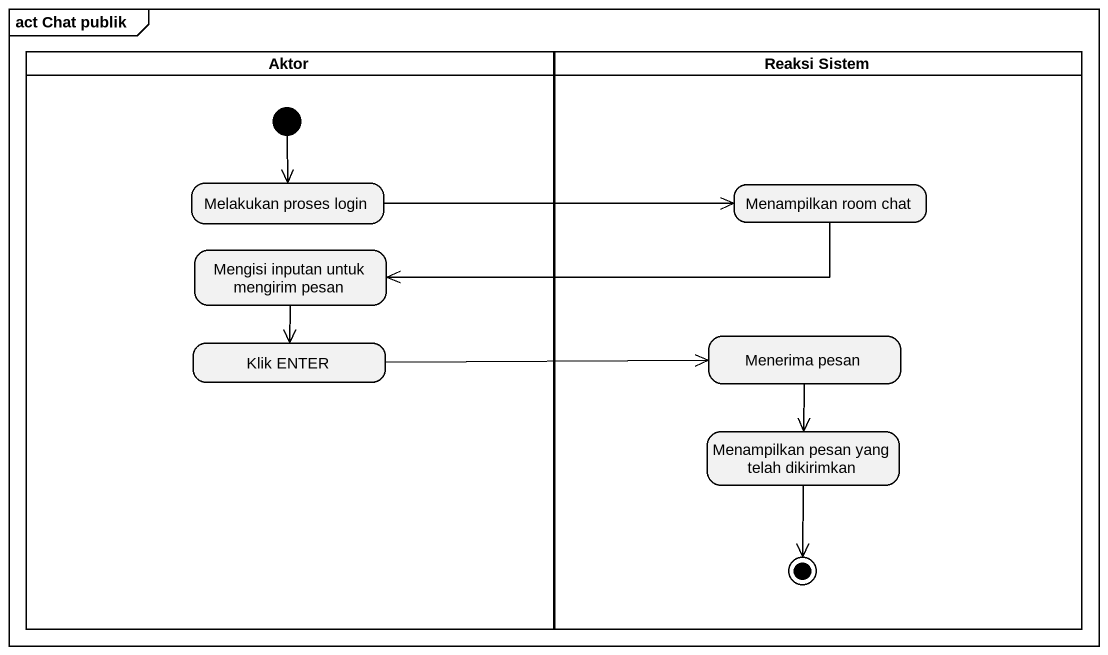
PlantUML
@startuml
mainframe act Chat publik
hide empty description
state Aktor <<partition>> {
  state "Melakukan proses login" as Melakukan_proses_login
  state "Mengisi inputan untuk mengirim pesan" as Mengisi_inputan_untuk
  state "Klik ENTER" as Klik_ENTER
  [*] --> Melakukan_proses_login
}
state "Reaksi Sistem" as Reaksi_Sistem <<partition>> {
  state "Menampilkan room chat" as Menampilkan_room_chat
  state "Menerima pesan" as Menerima_pesan
  state "Menampilkan pesan yang telah dikirimkan" as Menampilkan_pesan_yang
  Menampilkan_pesan_yang --> [*]
}
Melakukan_proses_login -right-> Menampilkan_room_chat
Menampilkan_room_chat -left-> Mengisi_inputan_untuk
Mengisi_inputan_untuk --> Klik_ENTER
Klik_ENTER -right-> Menerima_pesan
Menerima_pesan --> Menampilkan_pesan_yang
@enduml
